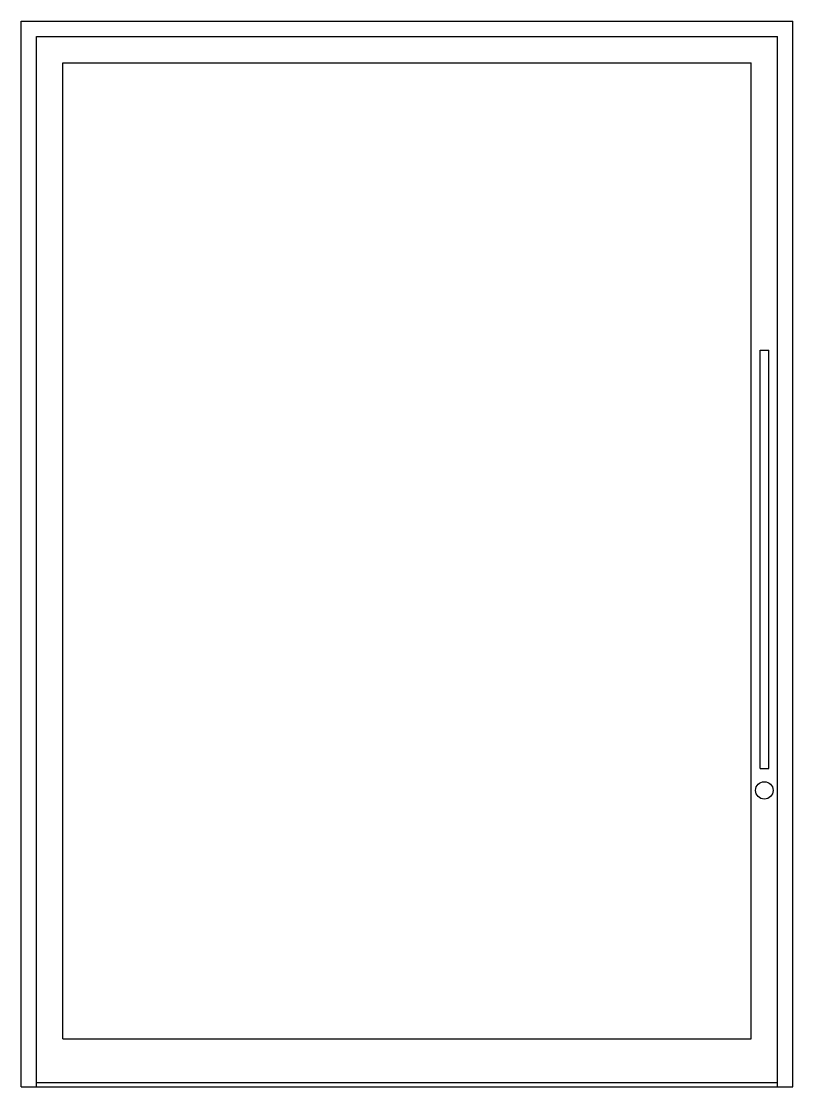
# Model space of a CAD drawing. Units: millimetres at full size, sheet at 1:100. Extents: x -6402 to -4632, y -3500 to -1055.
import ezdxf

# ---------------------------------------------------------------- set-up
doc = ezdxf.new("R2010")
doc.units = ezdxf.units.MM
doc.header["$LTSCALE"] = 100
doc.layers.add('0-0', color=7, linetype='Continuous')

msp = doc.modelspace()

# ---------------------------------------------------------------- linework, layer by layer
at = {"layer": '0-0'}
for p, q in [((-6402.3, -3499.8), (-6402.3, -1054.8)), ((-6402.3, -1054.8), (-4632.3, -1054.8)), ((-4632.3, -3499.8), (-4632.3, -1054.8)), ((-6367.3, -3499.8), (-6367.3, -1089.8)), ((-6367.3, -1089.8), (-4667.3, -1089.8)), ((-4667.3, -3499.8), (-4667.3, -1089.8)), ((-6307.3, -3389.8), (-6307.3, -1149.8)), ((-6307.3, -1149.8), (-4727.3, -1149.8)), ((-4727.3, -3389.8), (-4727.3, -1149.8)), ((-6307.3, -3389.8), (-4727.3, -3389.8)), ((-6367.3, -3489.8), (-4667.3, -3489.8)), ((-6402.3, -3499.8), (-4632.3, -3499.8))]:
    msp.add_line(p, q, dxfattribs=at)
at = {"layer": '0-0', "color": 4}
for p, q in [((-4707.3, -2769.8), (-4707.3, -1809.8)), ((-4707.3, -1809.8), (-4687.3, -1809.8)), ((-4687.3, -2769.8), (-4687.3, -1809.8)), ((-4707.3, -2769.8), (-4687.3, -2769.8))]:
    msp.add_line(p, q, dxfattribs=at)
msp.add_circle((-4697.3, -2819.8), 20, dxfattribs=at)

doc.saveas('drawing.dxf')
